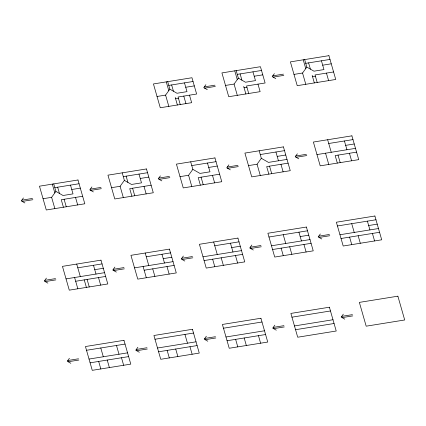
<?xml version="1.0" encoding="UTF-8"?>
<svg xmlns="http://www.w3.org/2000/svg" width="426" height="426" viewBox="0 0 426 426"><rect width="100%" height="100%" fill="white"/><g stroke="black" fill="none" stroke-linecap="round" stroke-linejoin="round"><path stroke-width="0.64" d="M23.435 197.952L21.3 200.912L24.873 202.962M43.058 198.718L51.621 197.339L55.891 191.407L53.735 183.894M91.915 186.913L89.779 189.879L93.353 191.924M157.029 96.478L165.592 95.099L169.862 89.167L167.706 81.654M46.423 278.119L44.288 281.085L47.856 283.13M111.537 187.68L120.1 186.3L124.371 180.374L122.214 172.855M205.886 84.673L203.75 87.639L207.324 89.684M160.394 175.879L158.259 178.84L161.832 180.885M225.508 85.44L234.071 84.06L238.342 78.128L236.185 70.615M114.903 267.081L112.768 270.047L116.335 272.092M180.017 176.646L188.58 175.267L192.845 169.335L190.694 161.821M69.406 358.287L67.271 361.253L70.844 363.298M274.365 73.634L272.23 76.6L275.803 78.645M228.874 164.841L226.738 167.807L230.312 169.852M293.988 74.406L302.551 73.022L306.821 67.095L304.665 59.576M183.377 256.047L181.247 259.013L184.815 261.058M248.496 165.607L257.059 164.228L261.324 158.302L259.173 150.783M137.886 347.254L135.75 350.215L139.323 352.265M297.353 153.802L295.218 156.768L298.791 158.813M251.857 245.009L249.721 247.975L253.294 250.019M206.365 336.215L204.23 339.181L207.803 341.226M320.336 233.975L318.201 236.936L321.774 238.986M274.845 325.176L272.709 328.142L276.282 330.187M343.324 314.143L341.189 317.109L344.762 319.154M168.787 85.408L193.037 81.499M237.261 74.374L261.516 70.466M305.74 63.336L329.996 59.427M185.736 87.266L194.293 85.887M254.215 76.227L262.773 74.848M322.695 65.189L331.252 63.809M204.283 86.893L214.986 85.168M272.762 75.86L283.466 74.135M204.645 88.15L215.343 86.425M273.125 77.111L283.822 75.386M333.585 71.951L315.043 74.944L317.194 82.458M175.587 98.725L178.441 98.268M244.066 87.692L246.92 87.234M312.546 76.653L315.4 76.195M54.81 187.653L79.066 183.744M123.29 176.614L147.545 172.706M191.769 165.576L216.025 161.667M260.249 154.542L284.504 150.634M328.728 143.503L352.984 139.595M71.76 189.506L80.322 188.127M140.239 178.467L148.802 177.088M208.719 167.434L217.281 166.055M277.198 156.395L285.761 155.016M345.678 145.362L354.24 143.983M21.832 200.172L32.536 198.447M90.312 189.139L101.015 187.413M158.791 178.1L169.495 176.375M227.271 167.067L237.969 165.341M295.75 156.028L306.448 154.303M22.195 201.429L32.893 199.703M90.674 190.39L101.372 188.665M159.154 179.351L169.852 177.631M227.633 168.318L238.331 166.593M296.113 157.279L306.811 155.554M287.017 159.404L268.471 162.391L261.324 158.302M316.976 154.574L355.497 148.365M82.655 196.269L61.259 199.719L63.41 207.233M151.134 185.23L129.733 188.681L131.89 196.194M219.614 174.197L198.212 177.642L200.369 185.161M288.093 163.158L266.692 166.609L268.849 174.122M356.573 152.125L335.171 155.57L337.328 163.089M77.798 267.821L102.048 263.912M146.278 256.782L170.528 252.874M214.757 245.749L239.007 241.84M268.971 237.01L307.487 230.801M337.451 225.972L375.966 219.768M94.748 269.674L103.305 268.295M163.227 258.641L171.785 257.261M231.707 247.602L240.264 246.223M300.186 236.563L308.743 235.184M368.666 225.53L377.223 224.151M44.821 280.345L55.518 278.62M113.3 269.307L123.998 267.581M181.78 258.268L192.477 256.548M250.259 247.234L260.957 245.509M318.739 236.196L329.436 234.47M45.177 281.597L55.881 279.871M113.657 270.558L124.36 268.833M182.136 259.525L192.84 257.799M250.616 248.486L261.319 246.76M319.095 237.447L329.799 235.727M66.046 278.886L104.567 272.677M134.525 267.853L173.041 261.644M203.005 256.814L241.521 250.605M271.484 245.781L310 239.572M339.964 234.742L378.48 228.533M75.684 281.267L105.643 276.437M144.164 270.228L174.122 265.403M204.081 260.574L242.602 254.365M272.56 249.535L311.081 243.326M341.04 238.501L379.561 232.292M86.515 350.289L125.036 344.08M154.995 339.25L193.516 333.041M223.474 328.217L261.995 322.008M291.954 317.178L330.475 310.969M67.803 360.513L78.506 358.788M136.283 349.474L146.986 347.749M204.762 338.441L215.465 336.716M273.242 327.402L283.945 325.677M341.721 316.364L352.424 314.644M68.165 361.765L78.863 360.039M136.645 350.726L147.343 349.006M205.124 339.692L215.822 337.967M273.604 328.654L284.302 326.928M342.083 317.62L352.781 315.895M89.029 359.059L127.55 352.85M157.508 348.021L196.029 341.812M225.988 336.982L264.509 330.778M294.467 325.949L332.988 319.74M90.11 362.814L128.625 356.605M158.589 351.78L197.105 345.571M227.069 340.741L265.584 334.532M295.548 329.708L334.064 323.499M306.821 67.095L313.962 71.185L323.952 69.576L321.438 60.806M238.342 78.128L245.482 82.223L255.472 80.61L252.959 71.845M169.862 89.167L177.003 93.257L186.993 91.649L184.479 82.878M192.845 169.335L199.991 173.425L209.975 171.816L207.462 163.046M124.371 180.374L131.512 184.463L141.496 182.855L138.982 174.085M55.891 191.407L63.032 195.502L73.016 193.889L70.503 185.124M326.454 73.102L328.611 80.62M349.442 153.275L351.594 160.788M372.425 233.443L374.582 240.956M344.421 140.974L346.934 149.744M367.409 221.147L369.922 229.912M338.026 155.112L340.182 162.625M308.594 62.878L310.394 69.14M312.189 75.402L314.34 82.921M358.159 235.743L360.316 243.257M327.653 139.749L331.242 152.274M351.716 223.677L354.23 232.442M303.237 59.81L305.751 68.575M302.551 73.022L305.783 84.3M325.539 153.195L328.771 164.468M349.597 237.122L351.754 244.636M257.975 84.14L260.132 91.654L228.741 96.713L221.919 72.915L260.44 66.706L265.11 82.99L246.563 85.977L248.715 93.496M280.963 164.308L283.114 171.827M303.946 244.476L306.102 251.995M275.942 152.013L278.455 160.783M298.93 232.181L301.443 240.951M269.546 166.151L271.703 173.664M240.115 73.911L241.915 80.173M243.709 86.441L245.861 93.954M289.68 246.776L291.837 254.295M283.237 234.71L285.75 243.48M234.758 70.844L237.271 79.614M234.071 84.06L237.303 95.333M257.059 164.228L260.291 175.501M281.123 248.156L283.274 255.675M189.495 95.174L191.652 102.693L160.267 107.751L153.44 83.949L191.961 77.74L196.631 94.029L178.084 97.016L180.235 104.53M212.483 175.347L214.635 182.86M235.466 255.515L237.623 263.028M258.454 335.683L260.611 343.202M230.45 243.219L232.963 251.984M183.787 96.095L185.944 103.614M201.067 177.184L203.223 184.703M171.635 84.95L173.435 91.212M175.23 97.474L177.386 104.993M221.2 257.815L223.357 265.329M244.189 337.983L246.34 345.497M213.676 241.989L217.271 254.514M166.278 81.883L168.792 90.647M165.592 95.099L168.824 106.372M188.58 175.267L191.812 186.54M212.643 259.194L214.795 266.708M235.626 339.362L237.783 346.876M144.004 186.38L146.155 193.899M166.987 266.554L169.143 274.067M189.975 346.721L192.131 354.235M161.971 254.253L164.484 263.023M184.953 334.426L187.472 343.191M132.587 188.223L134.744 195.736M126.144 176.156L127.938 182.419M152.721 268.849L154.878 276.368M175.709 349.022L177.86 356.535M145.197 253.028L148.791 265.552M120.1 186.3L123.332 197.579M143.083 266.474L146.315 277.747M167.146 350.401L169.303 357.915M75.524 197.419L77.676 204.933M98.507 277.587L100.664 285.106M121.495 357.755L123.652 365.274M93.491 265.291L96.004 274.062M116.479 345.459L118.992 354.23M64.108 199.256L66.264 206.775M87.096 279.424L89.252 286.943M57.664 187.19L59.459 193.452M84.241 279.887L86.398 287.401M107.23 360.055L109.381 367.574M76.717 264.061L80.312 276.586M100.781 347.989L103.3 356.759M52.307 184.123L54.821 192.893M51.621 197.339L54.853 208.612M74.603 277.507L77.836 288.78M98.667 361.434L100.824 368.953M328.92 55.668L290.399 61.877L297.22 85.679L335.741 79.47L328.92 55.668M77.985 179.985L39.469 186.194L46.29 209.991L84.811 203.782L77.985 179.985M146.464 168.946L107.948 175.155L114.77 198.958L153.291 192.749L146.464 168.946M214.944 157.913L176.428 164.122L183.249 187.919L221.77 181.71L214.944 157.913M283.423 146.874L244.907 153.083L251.729 176.881L290.25 170.677L283.423 146.874M351.903 135.841L313.387 142.044L320.208 165.847L358.729 159.638L351.903 135.841M100.973 260.153L62.452 266.362L69.278 290.159L107.799 283.956L100.973 260.153M169.452 249.119L130.931 255.323L137.758 279.126L176.279 272.917L169.452 249.119M237.932 238.081L199.411 244.29L206.237 268.087L244.753 261.878L237.932 238.081M306.411 227.042L267.89 233.251L274.717 257.054L313.232 250.845L306.411 227.042M374.891 216.009L336.37 222.218L343.196 246.015L381.712 239.806L374.891 216.009M123.961 340.321L85.44 346.53L92.261 370.332L130.782 364.123L123.961 340.321M192.44 329.287L153.919 335.496L160.74 359.294L199.261 353.085L192.44 329.287M260.92 318.249L222.399 324.458L229.22 348.26L267.741 342.051L260.92 318.249M329.399 307.215L290.878 313.419L297.699 337.222L336.22 331.013L329.399 307.215M397.879 296.177L359.358 302.385L366.179 326.183L404.7 319.979L397.879 296.177"/></g></svg>
